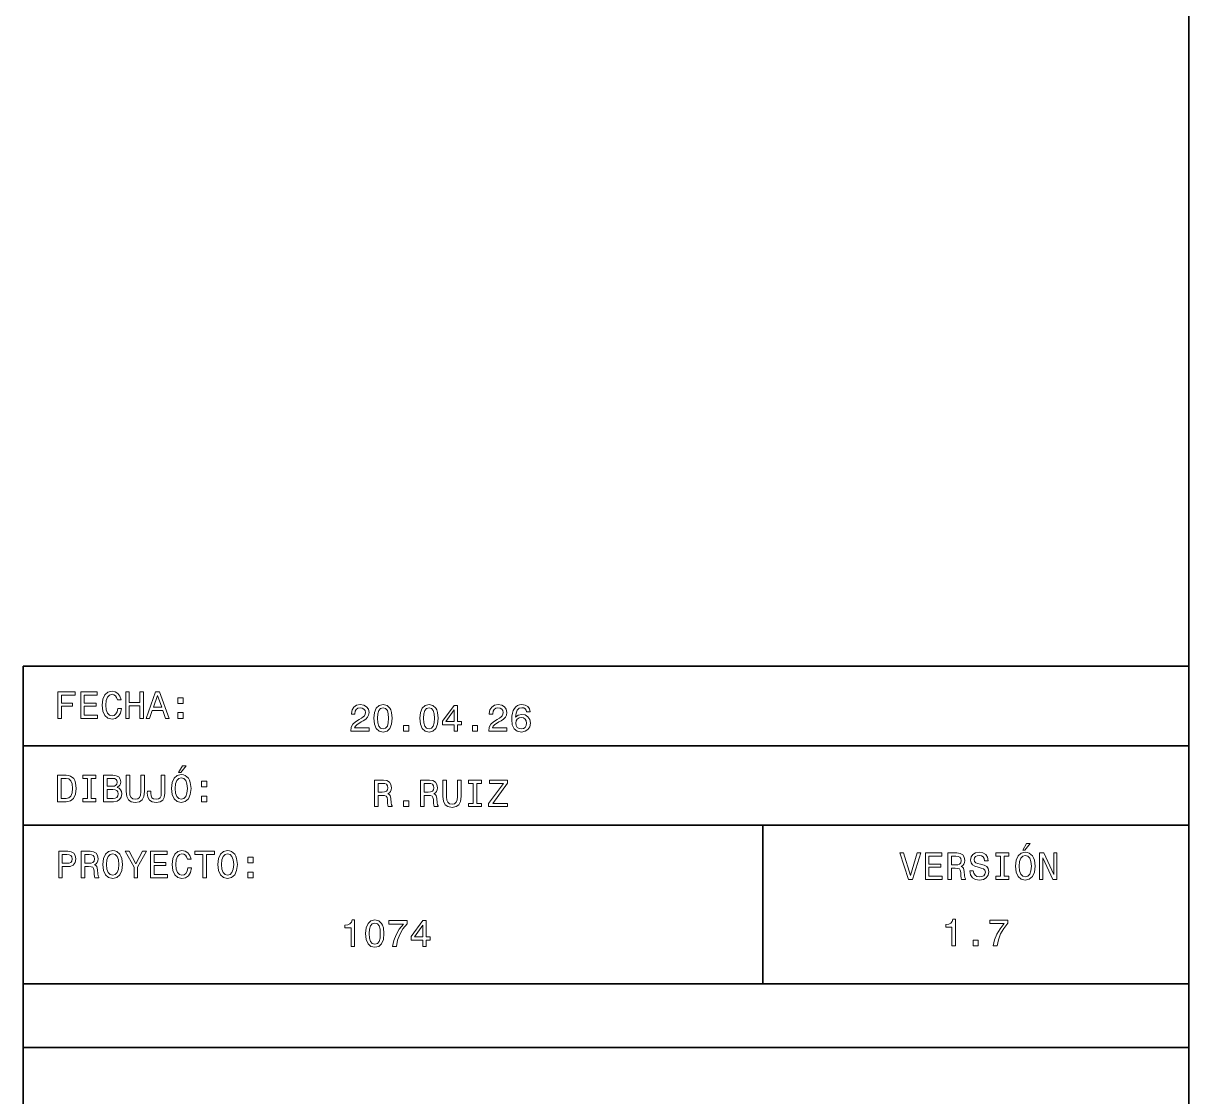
# Model space of a CAD drawing. Extents: x 15 to 1174, y 15 to 826.
# Drawn here: x 954 to 1174, y 217.7 to 420.4 of the extents above; entities that cross this region are included whole.
import ezdxf

# ---------------------------------------------------------------- set-up
doc = ezdxf.new("R2010")
doc.units = 0

msp = doc.modelspace()

# ---------------------------------------------------------------- linework, layer by layer
at = {"color": 7, "lineweight": 35}
for p, q in [((1173.969971, 15), (1173.969971, 825.840027)), ((953.969971, 299), (953.969971, 15)), ((953.969971, 299), (1173.969971, 299)), ((953.969971, 284), (1173.969971, 284)), ((953.969971, 269), (1173.969971, 269)), ((1093.573608, 269), (1093.573608, 239)), ((953.969971, 239), (1173.969971, 239)), ((953.969971, 227), (1173.969971, 227))]:
    msp.add_line(p, q, dxfattribs=at)
at = {"color": 7, "lineweight": 13}
for points in [[(960.497681, 289.162384), (961.167725, 289.162384), (961.167725, 291.460663), (963.271423, 291.460663), (963.271423, 292.058624), (961.167725, 292.058624), (961.167725, 293.55719), (963.75415, 293.55719), (963.75415, 294.162384), (960.497681, 294.162384)], [(964.798828, 289.162384), (967.968872, 289.162384), (967.968872, 289.767578), (965.46167, 289.767578), (965.46167, 291.460663), (967.695068, 291.460663), (967.695068, 292.058624), (965.46167, 292.058624), (965.46167, 293.55719), (967.911194, 293.55719), (967.911194, 294.162384), (964.798828, 294.162384)], [(971.816101, 291.021179), (971.671997, 290.415985), (971.434265, 289.983704), (971.102844, 289.717133), (970.713806, 289.630676), (970.245483, 289.760376), (969.878052, 290.149414), (969.633118, 290.783417), (969.553894, 291.662384), (969.633118, 292.534149), (969.87085, 293.175354), (970.238281, 293.564392), (970.713806, 293.701294), (971.059631, 293.629242), (971.355042, 293.427521), (971.585571, 293.103302), (971.74408, 292.656616), (972.428528, 292.656616), (972.212341, 293.341064), (971.837708, 293.859802), (971.326233, 294.18399), (970.713806, 294.299286), (969.950134, 294.119171), (969.366577, 293.614838), (968.991882, 292.786316), (968.862244, 291.662384), (968.991882, 290.538452), (969.366577, 289.70993), (969.950134, 289.198395), (970.713806, 289.025482), (971.38385, 289.162384), (971.924194, 289.54422), (972.30603, 290.171021), (972.507751, 291.021179)], [(973.314697, 289.162384), (973.98468, 289.162384), (973.98468, 291.511078), (975.98761, 291.511078), (975.98761, 289.162384), (976.650391, 289.162384), (976.650391, 294.162384), (975.98761, 294.162384), (975.98761, 292.123474), (973.98468, 292.123474), (973.98468, 294.162384), (973.314697, 294.162384)], [(977.133118, 289.162384), (977.795959, 289.162384), (978.321899, 290.632111), (980.317566, 290.632111), (980.843506, 289.162384), (981.520752, 289.162384), (979.690735, 294.169586), (978.955872, 294.169586)], [(978.552429, 291.244507), (979.323303, 293.449127), (980.094238, 291.244507)], [(983.163391, 291.957764), (984.157593, 291.957764), (984.157593, 293.03125), (983.163391, 293.03125)], [(1015.796814, 286.724976), (1019.233459, 286.724976), (1019.233459, 287.344574), (1016.517273, 287.344574), (1016.668579, 287.683197), (1016.927979, 287.964172), (1017.727661, 288.475708), (1018.15271, 288.691833), (1018.628235, 289.001648), (1018.966858, 289.361877), (1019.161377, 289.786926), (1019.233459, 290.269653), (1019.110962, 290.874817), (1018.772339, 291.350342), (1018.253601, 291.652924), (1017.583557, 291.760986), (1016.891907, 291.638519), (1016.365967, 291.299896), (1016.027405, 290.759552), (1015.912109, 290.046295), (1015.912109, 289.945435), (1016.567749, 289.945435), (1016.567749, 290.003082), (1016.632568, 290.492981), (1016.827087, 290.85321), (1017.136902, 291.083771), (1017.547546, 291.163025), (1017.965393, 291.090973), (1018.275208, 290.910858), (1018.476929, 290.629883), (1018.549011, 290.276855), (1018.498535, 289.945435), (1018.361694, 289.664459), (1018.131104, 289.419495), (1017.814148, 289.203369), (1017.389038, 288.972809), (1016.682983, 288.526123), (1016.185852, 288.050629), (1015.890503, 287.474243), (1015.796814, 286.746582)], [(1020.15564, 289.167328), (1020.263672, 288.036224), (1020.602295, 287.229309), (1021.142639, 286.73938), (1021.891907, 286.580872), (1022.634033, 286.73938), (1023.174377, 287.229309), (1023.505737, 288.036224), (1023.621033, 289.167328), (1023.505737, 290.29126), (1023.368896, 290.737946), (1023.174377, 291.105377), (1022.634033, 291.595306), (1021.891907, 291.760986), (1021.142639, 291.595306), (1020.602295, 291.098175), (1020.263672, 290.29126)], [(1020.84729, 289.167328), (1020.904907, 290.039093), (1021.085022, 290.665894), (1021.409241, 291.033325), (1021.891907, 291.163025), (1022.367432, 291.033325), (1022.69165, 290.665894), (1022.871765, 290.039093), (1022.929382, 289.167328), (1022.871765, 288.288391), (1022.69165, 287.66156), (1022.367432, 287.294128), (1021.891907, 287.171661), (1021.409241, 287.294128), (1021.085022, 287.66156), (1020.904907, 288.288391)], [(1028.829956, 289.167328), (1028.937988, 288.036224), (1029.276611, 287.229309), (1029.817017, 286.73938), (1030.566284, 286.580872), (1031.30835, 286.73938), (1031.848755, 287.229309), (1032.180176, 288.036224), (1032.29541, 289.167328), (1032.180176, 290.29126), (1032.043213, 290.737946), (1031.848755, 291.105377), (1031.30835, 291.595306), (1030.566284, 291.760986), (1029.817017, 291.595306), (1029.276611, 291.098175), (1028.937988, 290.29126)], [(1029.521606, 289.167328), (1029.579224, 290.039093), (1029.759399, 290.665894), (1030.083618, 291.033325), (1030.566284, 291.163025), (1031.041748, 291.033325), (1031.365967, 290.665894), (1031.546143, 290.039093), (1031.60376, 289.167328), (1031.546143, 288.288391), (1031.365967, 287.66156), (1031.041748, 287.294128), (1030.566284, 287.171661), (1030.083618, 287.294128), (1029.759399, 287.66156), (1029.579224, 288.288391)], [(1035.299683, 286.724976), (1035.94812, 286.724976), (1035.94812, 287.964172), (1036.661377, 287.964172), (1036.661377, 288.540527), (1035.94812, 288.540527), (1035.94812, 291.616913), (1035.29248, 291.616913), (1033.102295, 288.598175), (1033.102295, 287.964172), (1035.299683, 287.964172)], [(1033.70752, 288.540527), (1035.299683, 290.781158), (1035.299683, 288.540527)], [(1041.819946, 286.724976), (1045.25647, 286.724976), (1045.25647, 287.344574), (1042.540405, 287.344574), (1042.69165, 287.683197), (1042.95105, 287.964172), (1043.750732, 288.475708), (1044.175781, 288.691833), (1044.651245, 289.001648), (1044.989868, 289.361877), (1045.184448, 289.786926), (1045.25647, 290.269653), (1045.134033, 290.874817), (1044.79541, 291.350342), (1044.276611, 291.652924), (1043.606689, 291.760986), (1042.915039, 291.638519), (1042.389038, 291.299896), (1042.050415, 290.759552), (1041.935181, 290.046295), (1041.935181, 289.945435), (1042.59082, 289.945435), (1042.59082, 290.003082), (1042.65564, 290.492981), (1042.850098, 290.85321), (1043.159912, 291.083771), (1043.570557, 291.163025), (1043.988525, 291.090973), (1044.298218, 290.910858), (1044.5, 290.629883), (1044.572021, 290.276855), (1044.521606, 289.945435), (1044.384766, 289.664459), (1044.154175, 289.419495), (1043.837158, 289.203369), (1043.412109, 288.972809), (1042.706055, 288.526123), (1042.208984, 288.050629), (1041.913574, 287.474243), (1041.819946, 286.746582)], [(1049.644043, 290.377716), (1049.507202, 290.961273), (1049.190186, 291.393555), (1048.700317, 291.667328), (1048.066284, 291.760986), (1047.641235, 291.710571), (1047.273804, 291.573669), (1046.949585, 291.350342), (1046.675781, 291.033325), (1046.459717, 290.637085), (1046.301147, 290.154358), (1046.200317, 289.585205), (1046.171509, 288.944), (1046.286743, 287.920929), (1046.639771, 287.178864), (1047.208984, 286.732178), (1047.987061, 286.580872), (1048.685913, 286.710571), (1049.218994, 287.049194), (1049.564819, 287.582336), (1049.687378, 288.259552), (1049.564819, 288.944), (1049.233398, 289.46994), (1048.721924, 289.801331), (1048.087891, 289.916626), (1047.403442, 289.772522), (1046.891968, 289.361877), (1047, 290.154358), (1047.230591, 290.723541), (1047.583618, 291.062164), (1048.073486, 291.177429), (1048.433716, 291.119781), (1048.70752, 290.968506), (1048.887573, 290.716339), (1048.981323, 290.377716)], [(983.163391, 289.162384), (984.157593, 289.162384), (984.157593, 290.23587), (983.163391, 290.23587)], [(1048.988525, 288.25235), (1048.90918, 287.798462), (1048.70752, 287.452637), (1048.383301, 287.222107), (1047.979858, 287.150055), (1047.55481, 287.222107), (1047.230591, 287.445435), (1047.021606, 287.79126), (1046.956787, 288.245148), (1047.028809, 288.691833), (1047.230591, 289.030457), (1047.562012, 289.246582), (1048.008667, 289.325836), (1048.397705, 289.246582), (1048.70752, 289.037659), (1048.90918, 288.699036)], [(1025.731934, 286.724976), (1026.726196, 286.724976), (1026.726196, 287.798462), (1025.731934, 287.798462)], [(1038.74353, 286.724976), (1039.737793, 286.724976), (1039.737793, 287.798462), (1038.74353, 287.798462)], [(983.287292, 278.939911), (983.712341, 278.939911), (984.713806, 280.164703), (984.007751, 280.164703)], [(962.091309, 278.413971), (960.427063, 278.413971), (960.427063, 273.413971), (962.091309, 273.413971), (962.876587, 273.572479), (963.460205, 274.055176), (963.820435, 274.840485), (963.950134, 275.913971), (963.834839, 277.009064), (963.690735, 277.441345), (963.489014, 277.78717), (962.905457, 278.255463), (962.523621, 278.370758)], [(962.040894, 277.815979), (962.58844, 277.707916), (962.963074, 277.376495), (963.186401, 276.785736), (963.258484, 275.913971), (963.179199, 275.071045), (962.955872, 274.480255), (962.574036, 274.127228), (962.040894, 274.011963), (961.097107, 274.011963), (961.097107, 277.815979)], [(966.104309, 274.019165), (965.182068, 274.019165), (965.182068, 273.413971), (967.68927, 273.413971), (967.68927, 274.019165), (966.76709, 274.019165), (966.76709, 277.808777), (967.68927, 277.808777), (967.68927, 278.413971), (965.182068, 278.413971), (965.182068, 277.808777), (966.104309, 277.808777)], [(971.673462, 276.115692), (972.177795, 276.533569), (972.307434, 276.814545), (972.350708, 277.16037), (972.257019, 277.700714), (971.976013, 278.089752), (971.522156, 278.327515), (970.888123, 278.413971), (969.108582, 278.413971), (969.108582, 273.413971), (970.989014, 273.413971), (971.659058, 273.514832), (972.156128, 273.810211), (972.465942, 274.278534), (972.574036, 274.912537), (972.509155, 275.337616), (972.336243, 275.690613), (972.055298, 275.949982)], [(970.751282, 276.33905), (969.771423, 276.33905), (969.771423, 277.815979), (970.808899, 277.815979), (971.197937, 277.772766), (971.471741, 277.643066), (971.637451, 277.419739), (971.695068, 277.088318), (971.630249, 276.756897), (971.457336, 276.526367), (971.161926, 276.382263)], [(973.388123, 275.315979), (973.489014, 274.415405), (973.80603, 273.7742), (974.339172, 273.406769), (975.110046, 273.277069), (975.873718, 273.406769), (976.40686, 273.7742), (976.723877, 274.408203), (976.83197, 275.315979), (976.83197, 278.413971), (976.161926, 278.413971), (976.161926, 275.279968), (976.097107, 274.667572), (975.902527, 274.228088), (975.571167, 273.968719), (975.110046, 273.882263), (974.634521, 273.968719), (974.303101, 274.228088), (974.108582, 274.66037), (974.050964, 275.279968), (974.050964, 278.413971), (973.388123, 278.413971)], [(980.023621, 275.071045), (979.973145, 274.537903), (979.821838, 274.170441), (979.512085, 273.947113), (979.03656, 273.882263), (978.568237, 273.947113), (978.258484, 274.156036), (978.078369, 274.523468), (978.027893, 275.05661), (978.042297, 275.41684), (977.393921, 275.41684), (977.379517, 275.049408), (977.465942, 274.249695), (977.761353, 273.694946), (978.272888, 273.385162), (979.029358, 273.277069), (979.778625, 273.385162), (980.290161, 273.694946), (980.585571, 274.242493), (980.679199, 275.042206), (980.679199, 278.413971), (980.023621, 278.413971)], [(981.9328, 275.913971), (982.0625, 274.790039), (982.437134, 273.961517), (983.020691, 273.449982), (983.784424, 273.277069), (984.540894, 273.449982), (985.131653, 273.961517), (985.499084, 274.790039), (985.635986, 275.913971), (985.499084, 277.030701), (985.340576, 277.484589), (985.131653, 277.859222), (984.540894, 278.370758), (984.180664, 278.500427), (983.784424, 278.550873), (983.013489, 278.370758), (982.429932, 277.866425), (982.0625, 277.037903)], [(982.624451, 275.913971), (982.703735, 276.785736), (982.941467, 277.426941), (983.308899, 277.815979), (983.784424, 277.952881), (984.252686, 277.815979), (984.620117, 277.419739), (984.85791, 276.778534), (984.944336, 275.913971), (984.85791, 275.042206), (984.620117, 274.401001), (984.252686, 274.011963), (983.784424, 273.882263), (983.308899, 274.011963), (982.941467, 274.401001), (982.703735, 275.035004)], [(987.624451, 276.209351), (988.618713, 276.209351), (988.618713, 277.282837), (987.624451, 277.282837)], [(1020.285278, 272.49292), (1020.955322, 272.49292), (1020.955322, 274.603882), (1021.639771, 274.603882), (1022.144104, 274.582245), (1022.46106, 274.481384), (1022.633972, 274.243652), (1022.706055, 273.818573), (1022.742065, 273.170166), (1022.785278, 272.745087), (1022.871765, 272.49292), (1023.628235, 272.49292), (1023.628235, 272.629822), (1023.462524, 272.831543), (1023.404907, 273.206177), (1023.354431, 274.013092), (1023.231995, 274.611084), (1023.066284, 274.798401), (1022.806885, 274.935272), (1023.095093, 275.115387), (1023.296814, 275.367554), (1023.426514, 275.68457), (1023.469727, 276.066406), (1023.368835, 276.6716), (1023.080688, 277.125488), (1022.605164, 277.399261), (1021.956787, 277.49292), (1020.285278, 277.49292)], [(1028.959595, 272.49292), (1029.629639, 272.49292), (1029.629639, 274.603882), (1030.314087, 274.603882), (1030.818481, 274.582245), (1031.135376, 274.481384), (1031.30835, 274.243652), (1031.380371, 273.818573), (1031.416382, 273.170166), (1031.459595, 272.745087), (1031.546143, 272.49292), (1032.302612, 272.49292), (1032.302612, 272.629822), (1032.136841, 272.831543), (1032.079224, 273.206177), (1032.028809, 274.013092), (1031.906372, 274.611084), (1031.740601, 274.798401), (1031.481201, 274.935272), (1031.769409, 275.115387), (1031.971191, 275.367554), (1032.10083, 275.68457), (1032.144043, 276.066406), (1032.043213, 276.6716), (1031.755005, 277.125488), (1031.279541, 277.399261), (1030.631104, 277.49292), (1028.959595, 277.49292)], [(1033.181519, 274.394928), (1033.282349, 273.494354), (1033.599365, 272.853149), (1034.132568, 272.485718), (1034.903442, 272.356018), (1035.667114, 272.485718), (1036.200317, 272.853149), (1036.517334, 273.487152), (1036.625366, 274.394928), (1036.625366, 277.49292), (1035.955322, 277.49292), (1035.955322, 274.358917), (1035.890503, 273.746521), (1035.695923, 273.307037), (1035.364502, 273.047668), (1034.903442, 272.961212), (1034.427979, 273.047668), (1034.096558, 273.307037), (1033.901978, 273.739319), (1033.84436, 274.358917), (1033.84436, 277.49292), (1033.181519, 277.49292)], [(1038.90918, 273.098114), (1037.987061, 273.098114), (1037.987061, 272.49292), (1040.494263, 272.49292), (1040.494263, 273.098114), (1039.572021, 273.098114), (1039.572021, 276.887726), (1040.494263, 276.887726), (1040.494263, 277.49292), (1037.987061, 277.49292), (1037.987061, 276.887726), (1038.90918, 276.887726)], [(1041.783813, 272.49292), (1045.371704, 272.49292), (1045.371704, 273.098114), (1042.576294, 273.098114), (1045.371704, 276.923767), (1045.371704, 277.49292), (1041.978394, 277.49292), (1041.978394, 276.887726), (1044.622437, 276.887726), (1041.783813, 273.069275)], [(970.909729, 274.011963), (969.771423, 274.011963), (969.771423, 275.733856), (970.84491, 275.733856), (971.298828, 275.683411), (971.622986, 275.532135), (971.817566, 275.272766), (971.882385, 274.898132), (971.817566, 274.501862), (971.637451, 274.228088), (971.334839, 274.062378)], [(1021.769409, 276.880524), (1022.208923, 276.837311), (1022.518738, 276.700409), (1022.713257, 276.448242), (1022.778076, 276.052002), (1022.706055, 275.634125), (1022.511536, 275.381958), (1022.180115, 275.252289), (1021.726196, 275.216248), (1020.955322, 275.216248), (1020.955322, 276.880524)], [(1030.443848, 276.880524), (1030.883301, 276.837311), (1031.193115, 276.700409), (1031.387573, 276.448242), (1031.452393, 276.052002), (1031.380371, 275.634125), (1031.185913, 275.381958), (1030.854492, 275.252289), (1030.400513, 275.216248), (1029.629639, 275.216248), (1029.629639, 276.880524)], [(987.624451, 273.413971), (988.618713, 273.413971), (988.618713, 274.487457), (987.624451, 274.487457)], [(1025.731934, 272.49292), (1026.726196, 272.49292), (1026.726196, 273.566406), (1025.731934, 273.566406)], [(960.648438, 259.061981), (961.311218, 259.061981), (961.311218, 261.172943), (962.046082, 261.172943), (962.788208, 261.208954), (963.378967, 261.461121), (963.760803, 261.951019), (963.890503, 262.621063), (963.789612, 263.240662), (963.501465, 263.69455), (963.02594, 263.968323), (962.377502, 264.061981), (960.648438, 264.061981)], [(964.899109, 259.061981), (965.569153, 259.061981), (965.569153, 261.172943), (966.253601, 261.172943), (966.757935, 261.151306), (967.074951, 261.050446), (967.247864, 260.812714), (967.319885, 260.387634), (967.355896, 259.739227), (967.399109, 259.314148), (967.485596, 259.061981), (968.242065, 259.061981), (968.242065, 259.198883), (968.076355, 259.400604), (968.018738, 259.775238), (967.968323, 260.582153), (967.845825, 261.180145), (967.680115, 261.367462), (967.420776, 261.504333), (967.708923, 261.684448), (967.910645, 261.936615), (968.040344, 262.253632), (968.083557, 262.635468), (967.982727, 263.240662), (967.694519, 263.69455), (967.218994, 263.968323), (966.570618, 264.061981), (964.899109, 264.061981)], [(968.991333, 261.561981), (969.121033, 260.438049), (969.495667, 259.609528), (970.079224, 259.097992), (970.842957, 258.925079), (971.599426, 259.097992), (972.190186, 259.609528), (972.557617, 260.438049), (972.694519, 261.561981), (972.557617, 262.678711), (972.399109, 263.132599), (972.190186, 263.507233), (971.599426, 264.018768), (971.239197, 264.148438), (970.842957, 264.198883), (970.072021, 264.018768), (969.488464, 263.514435), (969.121033, 262.685913)], [(975.554749, 259.061981), (975.554749, 261.086487), (977.197388, 264.069183), (976.44812, 264.069183), (975.216125, 261.698883), (973.969727, 264.069183), (973.170044, 264.069183), (974.884705, 261.043243), (974.884705, 259.061981)], [(978.004333, 259.061981), (981.174377, 259.061981), (981.174377, 259.667175), (978.667175, 259.667175), (978.667175, 261.36026), (980.900574, 261.36026), (980.900574, 261.958221), (978.667175, 261.958221), (978.667175, 263.456787), (981.116699, 263.456787), (981.116699, 264.061981), (978.004333, 264.061981)], [(985.021606, 260.920776), (984.877502, 260.315582), (984.639771, 259.883301), (984.30835, 259.61673), (983.919312, 259.530273), (983.450989, 259.659973), (983.083557, 260.049011), (982.838623, 260.683014), (982.759338, 261.561981), (982.838623, 262.433746), (983.076355, 263.074951), (983.443787, 263.463989), (983.919312, 263.600891), (984.265137, 263.528839), (984.560547, 263.327118), (984.791077, 263.002899), (984.949585, 262.556213), (985.634033, 262.556213), (985.417847, 263.240662), (985.043213, 263.759399), (984.531677, 264.083588), (983.919312, 264.198883), (983.15564, 264.018768), (982.572021, 263.514435), (982.197388, 262.685913), (982.067749, 261.561981), (982.197388, 260.438049), (982.572021, 259.609528), (983.15564, 259.097992), (983.919312, 258.925079), (984.589355, 259.061981), (985.1297, 259.443817), (985.511536, 260.070618), (985.713257, 260.920776)], [(987.860229, 259.061981), (988.523071, 259.061981), (988.523071, 263.456787), (990.036011, 263.456787), (990.036011, 264.061981), (986.340088, 264.061981), (986.340088, 263.456787), (987.860229, 263.456787)], [(990.677246, 261.561981), (990.806885, 260.438049), (991.18158, 259.609528), (991.765137, 259.097992), (992.528809, 258.925079), (993.285278, 259.097992), (993.876099, 259.609528), (994.24353, 260.438049), (994.380371, 261.561981), (994.24353, 262.678711), (994.085022, 263.132599), (993.876099, 263.507233), (993.285278, 264.018768), (992.925049, 264.148438), (992.528809, 264.198883), (991.757935, 264.018768), (991.174377, 263.514435), (990.806885, 262.685913)], [(1142.628784, 264.27063), (1143.053955, 264.27063), (1144.055298, 265.495422), (1143.349243, 265.495422)], [(962.197388, 263.449585), (962.6297, 263.406372), (962.946655, 263.26947), (963.134033, 263.017303), (963.198853, 262.621063), (963.126831, 262.203186), (962.932251, 261.951019), (962.600891, 261.82135), (962.146973, 261.785339), (961.311218, 261.785339), (961.311218, 263.449585)], [(966.383301, 263.449585), (966.822754, 263.406372), (967.132568, 263.26947), (967.327087, 263.017303), (967.391907, 262.621063), (967.319885, 262.203186), (967.125366, 261.951019), (966.793945, 261.82135), (966.340088, 261.785339), (965.569153, 261.785339), (965.569153, 263.449585)], [(969.682983, 261.561981), (969.762268, 262.433746), (970, 263.074951), (970.367432, 263.463989), (970.842957, 263.600891), (971.311218, 263.463989), (971.67865, 263.067749), (971.916443, 262.426544), (972.002869, 261.561981), (971.916443, 260.690216), (971.67865, 260.049011), (971.311218, 259.659973), (970.842957, 259.530273), (970.367432, 259.659973), (970, 260.049011), (969.762268, 260.683014)], [(991.368896, 261.561981), (991.44812, 262.433746), (991.685852, 263.074951), (992.053345, 263.463989), (992.528809, 263.600891), (992.997131, 263.463989), (993.364563, 263.067749), (993.602295, 262.426544), (993.688782, 261.561981), (993.602295, 260.690216), (993.364563, 260.049011), (992.997131, 259.659973), (992.528809, 259.530273), (992.053345, 259.659973), (991.685852, 260.049011), (991.44812, 260.683014)], [(996.368896, 261.857361), (997.363098, 261.857361), (997.363098, 262.930847), (996.368896, 262.930847)], [(1122.693726, 263.751892), (1121.440063, 259.493958), (1120.150391, 263.751892), (1119.466064, 263.751892), (1121.079834, 258.74469), (1121.800293, 258.74469), (1123.378174, 263.751892)], [(1124.264282, 258.74469), (1127.434326, 258.74469), (1127.434326, 259.349884), (1124.927124, 259.349884), (1124.927124, 261.042969), (1127.160522, 261.042969), (1127.160522, 261.64093), (1124.927124, 261.64093), (1124.927124, 263.139496), (1127.376709, 263.139496), (1127.376709, 263.74469), (1124.264282, 263.74469)], [(1128.507812, 258.74469), (1129.177856, 258.74469), (1129.177856, 260.855652), (1129.862305, 260.855652), (1130.366577, 260.834015), (1130.683594, 260.733154), (1130.856445, 260.495422), (1130.928589, 260.070343), (1130.9646, 259.421936), (1131.007812, 258.996857), (1131.094238, 258.74469), (1131.850708, 258.74469), (1131.850708, 258.881592), (1131.685059, 259.083313), (1131.627441, 259.457947), (1131.576904, 260.264862), (1131.454468, 260.862854), (1131.288818, 261.050171), (1131.029419, 261.187042), (1131.317627, 261.367157), (1131.519287, 261.619324), (1131.649048, 261.93634), (1131.692261, 262.318176), (1131.591309, 262.92337), (1131.303223, 263.377258), (1130.827637, 263.651031), (1130.179321, 263.74469), (1128.507812, 263.74469)], [(1129.991943, 263.132294), (1130.431396, 263.089081), (1130.741211, 262.952179), (1130.935791, 262.700012), (1131.00061, 262.303772), (1130.928589, 261.885895), (1130.734009, 261.633728), (1130.402588, 261.504059), (1129.94873, 261.468018), (1129.177856, 261.468018), (1129.177856, 263.132294)], [(1133.313232, 260.394531), (1132.657593, 260.394531), (1132.801758, 259.630859), (1133.161987, 259.068909), (1133.716675, 258.730286), (1134.466064, 258.607788), (1135.20813, 258.723083), (1135.762817, 259.04007), (1136.115845, 259.537201), (1136.245605, 260.19281), (1136.137451, 260.7836), (1135.834839, 261.165436), (1135.344971, 261.417603), (1134.689331, 261.604919), (1134.127441, 261.741821), (1133.76001, 261.900299), (1133.551025, 262.130859), (1133.486206, 262.491089), (1133.551025, 262.815308), (1133.738403, 263.060242), (1134.026489, 263.225952), (1134.422729, 263.2836), (1134.826294, 263.211548), (1135.143188, 263.017029), (1135.352173, 262.69281), (1135.453003, 262.253326), (1136.108643, 262.253326), (1136.108643, 262.267731), (1135.993408, 262.944977), (1135.654785, 263.44931), (1135.121582, 263.766296), (1134.401123, 263.874359), (1133.752808, 263.766296), (1133.248413, 263.463715), (1132.924194, 262.995422), (1132.80896, 262.390228), (1132.902588, 261.849884), (1133.176392, 261.482452), (1133.608643, 261.237488), (1134.199463, 261.050171), (1134.782959, 260.88446), (1135.222534, 260.725952), (1135.489014, 260.495422), (1135.582764, 260.120758), (1135.496216, 259.738922), (1135.272949, 259.450745), (1134.934326, 259.27063), (1134.494873, 259.212982), (1134.004883, 259.292236), (1133.630249, 259.522797), (1133.392578, 259.89743)], [(1138.457397, 259.349884), (1137.535156, 259.349884), (1137.535156, 258.74469), (1140.042358, 258.74469), (1140.042358, 259.349884), (1139.120239, 259.349884), (1139.120239, 263.139496), (1140.042358, 263.139496), (1140.042358, 263.74469), (1137.535156, 263.74469), (1137.535156, 263.139496), (1138.457397, 263.139496)], [(1141.274414, 261.24469), (1141.404053, 260.120758), (1141.778687, 259.292236), (1142.362305, 258.780701), (1143.125977, 258.607788), (1143.882446, 258.780701), (1144.473267, 259.292236), (1144.840698, 260.120758), (1144.977539, 261.24469), (1144.840698, 262.36142), (1144.682129, 262.815308), (1144.473267, 263.189941), (1143.882446, 263.701477), (1143.522217, 263.831146), (1143.125977, 263.881592), (1142.355103, 263.701477), (1141.771484, 263.197144), (1141.404053, 262.368622)], [(1141.966064, 261.24469), (1142.045288, 262.116455), (1142.282959, 262.75766), (1142.650391, 263.146698), (1143.125977, 263.2836), (1143.594238, 263.146698), (1143.96167, 262.750458), (1144.199463, 262.109253), (1144.285889, 261.24469), (1144.199463, 260.372925), (1143.96167, 259.73172), (1143.594238, 259.342682), (1143.125977, 259.212982), (1142.650391, 259.342682), (1142.282959, 259.73172), (1142.045288, 260.365723)], [(1145.820435, 258.74469), (1146.418457, 258.74469), (1146.418457, 262.844116), (1148.334839, 258.74469), (1149.105835, 258.74469), (1149.105835, 263.74469), (1148.50061, 263.74469), (1148.50061, 259.645264), (1146.605835, 263.74469), (1145.820435, 263.74469)], [(996.368896, 259.061981), (997.363098, 259.061981), (997.363098, 260.135468), (996.368896, 260.135468)], [(1015.864502, 246.061966), (1016.520142, 246.061966), (1016.520142, 251.097992), (1016.030212, 251.097992), (1015.900574, 250.658508), (1015.641174, 250.363113), (1015.244934, 250.190201), (1014.697388, 250.132568), (1014.697388, 249.621048), (1015.864502, 249.621048)], [(1018.595093, 248.504333), (1018.703125, 247.373199), (1019.041748, 246.566284), (1019.582092, 246.07637), (1020.33136, 245.917877), (1021.073486, 246.07637), (1021.613831, 246.566284), (1021.94519, 247.373199), (1022.060486, 248.504333), (1021.94519, 249.62825), (1021.80835, 250.074936), (1021.613831, 250.442368), (1021.073486, 250.932281), (1020.33136, 251.097992), (1019.582092, 250.932281), (1019.041748, 250.435165), (1018.703125, 249.62825)], [(1023.667114, 246.061966), (1024.394775, 246.061966), (1024.632568, 247.250732), (1025.050415, 248.360229), (1025.641235, 249.390503), (1026.412109, 250.355911), (1026.412109, 250.953903), (1022.982666, 250.953903), (1022.982666, 250.298279), (1025.720459, 250.298279), (1024.927979, 249.325653), (1024.329956, 248.309799), (1023.912048, 247.229111)], [(1029.401978, 246.061966), (1030.050415, 246.061966), (1030.050415, 247.301163), (1030.763672, 247.301163), (1030.763672, 247.877533), (1030.050415, 247.877533), (1030.050415, 250.953903), (1029.394775, 250.953903), (1027.20459, 247.935165), (1027.20459, 247.301163), (1029.401978, 247.301163)], [(1129.286499, 246.176376), (1129.942139, 246.176376), (1129.942139, 251.212402), (1129.452148, 251.212402), (1129.32251, 250.772919), (1129.06311, 250.477524), (1128.66687, 250.304611), (1128.119263, 250.246979), (1128.119263, 249.735458), (1129.286499, 249.735458)], [(1137.089111, 246.176376), (1137.816772, 246.176376), (1138.054443, 247.365143), (1138.47229, 248.47464), (1139.06311, 249.504913), (1139.833984, 250.470322), (1139.833984, 251.068314), (1136.404663, 251.068314), (1136.404663, 250.412689), (1139.142334, 250.412689), (1138.349854, 249.440063), (1137.751831, 248.42421), (1137.333984, 247.343521)], [(1019.286743, 248.504333), (1019.34436, 249.376083), (1019.524475, 250.002884), (1019.848694, 250.370331), (1020.33136, 250.5), (1020.806885, 250.370331), (1021.131104, 250.002884), (1021.311218, 249.376083), (1021.368835, 248.504333), (1021.311218, 247.625366), (1021.131104, 246.998566), (1020.806885, 246.631134), (1020.33136, 246.508652), (1019.848694, 246.631134), (1019.524475, 246.998566), (1019.34436, 247.625366)], [(1027.809814, 247.877533), (1029.401978, 250.118164), (1029.401978, 247.877533)], [(1133.256226, 246.176376), (1134.250488, 246.176376), (1134.250488, 247.249863), (1133.256226, 247.249863)]]:
    msp.add_lwpolyline(points, close=True, dxfattribs=at)

doc.saveas('drawing.dxf')
